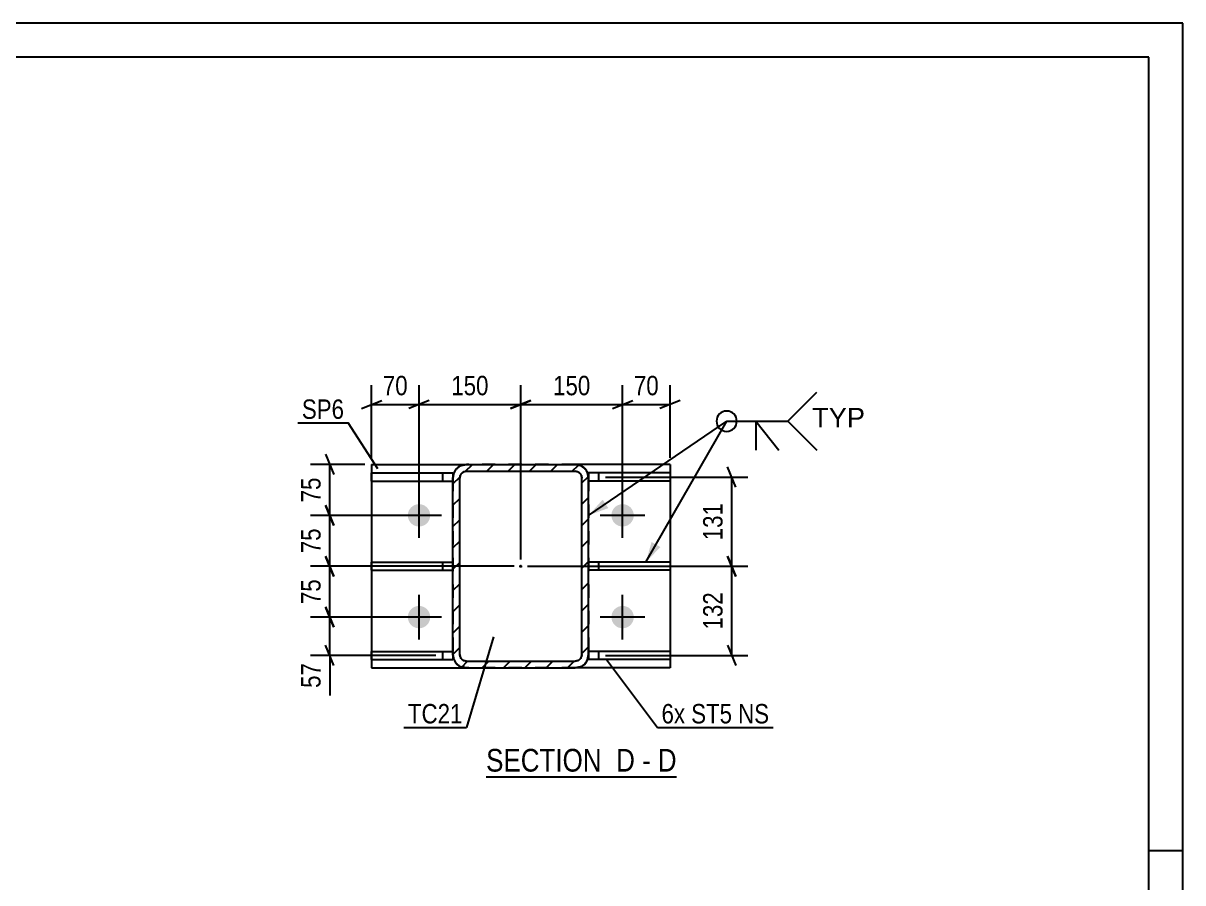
# Model space of a CAD drawing. Header units: millimetres. Extents: x -133 to 461, y -180 to 240.
# Drawn here: x 290.6 to 461.5, y 113.2 to 239.9 of the extents above; entities that cross this region are included whole.
import ezdxf

# ---------------------------------------------------------------- set-up
doc = ezdxf.new("R2010")
doc.units = ezdxf.units.MM
doc.linetypes.add('DXK_LINE_DOT2', pattern=[3.9198, 1.9599, -1.9599])
doc.linetypes.add('DXK_LINE_DOT3', pattern=[5.9187, 2.979, -0.9799, 0.9799, -0.9799])
doc.styles.add('Arial', font='ARIAL.TTF', dxfattribs={"height": 0.2})
doc.styles.add('Arial Narrow', font='ARIALN.TTF', dxfattribs={"height": 0.2})

# ---------------------------------------------------------------- blocks, each defined once
blk = doc.blocks.new('Unknown-284877717-1134')
at = {"color": 5, "linetype": 'Continuous'}
for p, q in [((461.46, 239.93), (-132.54, 239.93)), ((461.46, -180.07), (461.46, 239.93)), ((456.46, 234.93), (-127.54, 234.93)), ((456.46, -175.07), (456.46, 234.93)), ((461.46, 117.93), (456.46, 117.93))]:
    blk.add_line(p, q, dxfattribs=at)
blk = doc.blocks.new('Unknown-284877717-14 - 2312')
at = {"color": 6, "linetype": 'Continuous'}
blk.add_line((358.79, 128.86), (386.86, 128.86), dxfattribs=at)
at = {"color": 0, "linetype": 'Continuous'}
for points in [[(376.9, 129.61), (376.9, 133.11), (358.79, 133.11), (358.79, 129.61)], [(380.72, 129.61), (380.72, 133.11), (377.95, 133.11), (377.95, 129.61)], [(383.04, 129.61), (383.04, 133.11), (381.77, 133.11), (381.77, 129.61)], [(386.86, 129.61), (386.86, 133.11), (384.09, 133.11), (384.09, 129.61)]]:
    blk.add_wipeout(points, dxfattribs=at)
at = {"color": 7, "linetype": 'Continuous', "style": 'Arial Narrow'}
for s, p in [('SECTION ', (358.79, 129.61)), ('D', (377.95, 129.61)), ('D', (384.09, 129.61)), ('-', (381.77, 129.61))]:
    blk.add_text(s, height=3.34, dxfattribs=at).set_placement(p)
blk = doc.blocks.new('Part-284877717-2389 - 2312')
at = {"color": 2, "linetype": 'Continuous'}
for p, q in [((341.9, 159.28), (341.9, 160.48)), ((341.9, 160.48), (353.9, 160.48)), ((341.9, 159.28), (353.9, 159.28))]:
    blk.add_line(p, q, dxfattribs=at)
at = {"color": 7, "linetype": 'DXK_LINE_DOT2'}
for p, q in [((352.4, 159.28), (352.4, 160.48)), ((353.9, 160.48), (353.9, 159.28))]:
    blk.add_line(p, q, dxfattribs=at)
blk = doc.blocks.new('Part-284877717-2349 - 2312')
at = {"linetype": 'Continuous'}
h = blk.add_hatch(dxfattribs=at)
h.set_pattern_fill('', scale=0.7, style=0, pattern_type=0)
h.set_pattern_definition([(45, (353.9008, 146.8797), (-1.57154, 1.57154), [])])
h.paths.add_polyline_path([(353.9, 172.88), (353.9, 146.88), (354.05, 146.11), (354.49, 145.47), (355.14, 145.03), (355.9, 144.88), (371.9, 144.88), (372.67, 145.03), (373.31, 145.47), (373.75, 146.11), (373.9, 146.88), (373.9, 172.88), (373.75, 173.65), (373.31, 174.29), (372.67, 174.73), (371.9, 174.88), (355.9, 174.88), (355.14, 174.73), (354.49, 174.29), (354.05, 173.65)])
h.paths.add_polyline_path([(355.19, 173.59), (355.52, 173.8), (355.9, 173.88), (371.9, 173.88), (372.28, 173.8), (372.61, 173.59), (372.82, 173.26), (372.9, 172.88), (372.9, 146.88), (372.82, 146.5), (372.61, 146.17), (372.28, 145.96), (371.9, 145.88), (355.9, 145.88), (355.52, 145.96), (355.19, 146.17), (354.98, 146.5), (354.9, 146.88), (354.9, 172.88), (354.98, 173.26)])
blk.add_hatch(color=246, dxfattribs=at).paths.add_polyline_path([(363.9, 159.78, -1), (363.9, 159.98, -1)])
at = {"color": 7, "linetype": 'DXK_LINE_DOT2'}
for p, q in [((355.14, 174.73), (355.9, 174.88)), ((355.9, 174.88), (371.9, 174.88)), ((371.9, 174.88), (372.67, 174.73)), ((353.9, 172.88), (354.05, 173.65)), ((353.9, 172.88), (353.9, 146.88)), ((354.98, 173.26), (354.9, 172.88)), ((354.9, 146.88), (354.9, 172.88)), ((355.9, 173.88), (355.52, 173.8)), ((355.9, 173.88), (371.9, 173.88)), ((372.28, 173.8), (371.9, 173.88)), ((372.9, 172.88), (372.82, 173.26)), ((372.9, 146.88), (372.9, 172.88)), ((373.75, 173.65), (373.9, 172.88)), ((373.9, 172.88), (373.9, 146.88)), ((354.05, 146.11), (353.9, 146.88)), ((354.9, 146.88), (354.98, 146.5)), ((355.52, 145.96), (355.9, 145.88)), ((355.9, 145.88), (371.9, 145.88)), ((371.9, 145.88), (372.28, 145.96)), ((372.82, 146.5), (372.9, 146.88)), ((373.9, 146.88), (373.75, 146.11)), ((355.9, 144.88), (355.14, 145.03)), ((355.9, 144.88), (371.9, 144.88)), ((372.67, 145.03), (371.9, 144.88))]:
    blk.add_line(p, q, dxfattribs=at)
at = {"color": 2, "linetype": 'Continuous'}
for p, q in [((355.9, 174.88), (355.14, 174.73)), ((355.9, 174.88), (371.9, 174.88)), ((372.67, 174.73), (371.9, 174.88)), ((354.05, 173.65), (353.9, 172.88)), ((353.9, 146.88), (353.9, 172.88)), ((354.9, 172.88), (354.98, 173.26)), ((354.9, 146.88), (354.9, 172.88)), ((355.52, 173.8), (355.9, 173.88)), ((355.9, 173.88), (371.9, 173.88)), ((371.9, 173.88), (372.28, 173.8)), ((372.82, 173.26), (372.9, 172.88)), ((372.9, 146.88), (372.9, 172.88)), ((373.9, 172.88), (373.75, 173.65)), ((373.9, 146.88), (373.9, 172.88)), ((353.9, 146.88), (354.05, 146.11)), ((354.98, 146.5), (354.9, 146.88)), ((355.9, 145.88), (355.52, 145.96)), ((355.9, 145.88), (371.9, 145.88)), ((372.28, 145.96), (371.9, 145.88)), ((372.9, 146.88), (372.82, 146.5)), ((373.75, 146.11), (373.9, 146.88)), ((355.14, 145.03), (355.9, 144.88)), ((355.9, 144.88), (371.9, 144.88)), ((371.9, 144.88), (372.67, 145.03))]:
    blk.add_line(p, q, dxfattribs=at)
at = {"color": 7, "linetype": 'DXK_LINE_DOT3'}
blk.add_line((363.9, 159.88), (363.9, 159.88), dxfattribs=at)
at = {"color": 246, "linetype": 'DXK_LINE_DOT2'}
blk.add_line((363.9, 159.88), (363.9, 159.88), dxfattribs=at)
at = {"color": 246, "linetype": 'Continuous'}
blk.add_circle((363.9, 159.88), 0.1, dxfattribs=at)
at = {"color": 7, "linetype": 'DXK_LINE_DOT2'}
for centre, radius, start, end in [((355.9, 172.88), 2, 112.5, 157.5), ((371.9, 172.88), 2, 22.5, 67.5), ((355.9, 172.88), 1, 112.5, 157.5), ((371.9, 172.88), 1, 22.5, 67.5), ((355.9, 146.88), 2, 202.5, 247.5), ((355.9, 146.88), 1, 202.5, 247.5), ((371.9, 146.88), 1, 292.5, 337.5), ((371.9, 146.88), 2, 292.5, 337.5)]:
    blk.add_arc(centre, radius, start, end, dxfattribs=at)
at = {"color": 2, "linetype": 'Continuous'}
for centre, radius, start, end in [((355.9, 172.88), 2, 112.5, 157.5), ((371.9, 172.88), 2, 22.5, 67.5), ((355.9, 172.88), 1, 112.5, 157.5), ((371.9, 172.88), 1, 22.5, 67.5), ((355.9, 146.88), 2, 202.5, 247.5), ((355.9, 146.88), 1, 202.5, 247.5), ((371.9, 146.88), 1, 292.5, 337.5), ((371.9, 146.88), 2, 292.5, 337.5)]:
    blk.add_arc(centre, radius, start, end, dxfattribs=at)
blk = doc.blocks.new('Part-284877717-2409 - 2312')
at = {"color": 2, "linetype": 'Continuous'}
for p, q in [((385.9, 173.63), (373.9, 173.63)), ((373.9, 173.63), (373.9, 172.87)), ((385.9, 173.63), (385.9, 172.43)), ((385.9, 172.43), (373.9, 172.43))]:
    blk.add_line(p, q, dxfattribs=at)
at = {"color": 7, "linetype": 'DXK_LINE_DOT2'}
for p, q in [((373.9, 172.43), (373.9, 172.87)), ((375.4, 172.43), (375.4, 173.63))]:
    blk.add_line(p, q, dxfattribs=at)
blk = doc.blocks.new('Part-284877717-2394 - 2312')
at = {"color": 2, "linetype": 'Continuous'}
for p, q in [((341.9, 172.43), (341.9, 173.63)), ((341.9, 173.63), (353.9, 173.63)), ((353.9, 173.63), (353.9, 172.88)), ((341.9, 172.43), (353.9, 172.43))]:
    blk.add_line(p, q, dxfattribs=at)
at = {"color": 7, "linetype": 'DXK_LINE_DOT2'}
for p, q in [((352.4, 172.43), (352.4, 173.63)), ((353.9, 172.88), (353.9, 172.43))]:
    blk.add_line(p, q, dxfattribs=at)
blk = doc.blocks.new('Part-284877717-2366 - 2312')
at = {"color": 2, "linetype": 'Continuous'}
for p, q in [((341.9, 174.88), (341.9, 144.88)), ((341.9, 174.88), (355.9, 174.88)), ((385.9, 174.88), (371.9, 174.88)), ((385.9, 174.88), (385.9, 144.88)), ((341.9, 144.88), (355.9, 144.88)), ((385.9, 144.88), (371.9, 144.88))]:
    blk.add_line(p, q, dxfattribs=at)
at = {"color": 7, "linetype": 'DXK_LINE_DOT2'}
for p, q in [((371.9, 174.88), (355.9, 174.88)), ((371.9, 144.88), (355.9, 144.88))]:
    blk.add_line(p, q, dxfattribs=at)
blk = doc.blocks.new('Part-284877717-2399 - 2312')
at = {"color": 2, "linetype": 'Continuous'}
for p, q in [((341.9, 146.13), (341.9, 147.33)), ((341.9, 147.33), (353.9, 147.33)), ((341.9, 146.13), (353.9, 146.13)), ((353.9, 146.87), (353.9, 146.13))]:
    blk.add_line(p, q, dxfattribs=at)
at = {"color": 7, "linetype": 'DXK_LINE_DOT2'}
for p, q in [((352.4, 146.13), (352.4, 147.33)), ((353.9, 147.33), (353.9, 146.87))]:
    blk.add_line(p, q, dxfattribs=at)
blk = doc.blocks.new('Part-284877717-2404 - 2312')
at = {"color": 2, "linetype": 'Continuous'}
for p, q in [((385.9, 160.48), (373.9, 160.48)), ((385.9, 159.28), (373.9, 159.28)), ((385.9, 160.48), (385.9, 159.28))]:
    blk.add_line(p, q, dxfattribs=at)
at = {"color": 7, "linetype": 'DXK_LINE_DOT2'}
for p, q in [((373.9, 160.48), (373.9, 159.28)), ((375.4, 159.28), (375.4, 160.48))]:
    blk.add_line(p, q, dxfattribs=at)
blk = doc.blocks.new('Part-284877717-2414 - 2312')
at = {"color": 2, "linetype": 'Continuous'}
for p, q in [((385.9, 147.33), (373.9, 147.33)), ((385.9, 147.33), (385.9, 146.13)), ((373.9, 146.88), (373.9, 146.13)), ((385.9, 146.13), (373.9, 146.13))]:
    blk.add_line(p, q, dxfattribs=at)
at = {"color": 7, "linetype": 'DXK_LINE_DOT2'}
for p, q in [((373.9, 147.33), (373.9, 146.88)), ((375.4, 146.13), (375.4, 147.33))]:
    blk.add_line(p, q, dxfattribs=at)
blk = doc.blocks.new('Bolt-284877717-2445 - 2312')
at = {"linetype": 'Continuous'}
for points in [[(347.25, 167.38, -1), (350.55, 167.38, -1)], [(377.25, 167.38, -1), (380.55, 167.38, -1)], [(347.25, 152.38, -1), (350.55, 152.38, -1)], [(377.25, 152.38, -1), (380.55, 152.38, -1)]]:
    blk.add_hatch(color=1, dxfattribs=at).paths.add_polyline_path(points)
at = {"color": 1, "linetype": 'Continuous'}
for p, q in [((348.9, 164.08), (348.9, 170.68)), ((378.9, 164.08), (378.9, 170.68)), ((352.2, 167.38), (345.6, 167.38)), ((382.2, 167.38), (375.6, 167.38)), ((348.9, 149.08), (348.9, 155.68)), ((378.9, 149.08), (378.9, 155.68)), ((352.2, 152.38), (345.6, 152.38)), ((382.2, 152.38), (375.6, 152.38))]:
    blk.add_line(p, q, dxfattribs=at)
blk = doc.blocks.new('StraightDimension-284877717-2473 - 2312')
at = {"color": 7, "linetype": 'Continuous'}
for p, q in [((378.9, 168.38), (378.9, 186.58)), ((385.9, 175.88), (385.9, 186.58)), ((377.4, 183.13), (380.4, 184.33)), ((378.9, 183.73), (385.9, 183.73)), ((387.4, 184.33), (384.4, 183.13))]:
    blk.add_line(p, q, dxfattribs=at)
at = {"color": 0}
blk.add_wipeout([(384.83, 184.48), (384.83, 188.68), (379.97, 188.68), (379.97, 184.48)], dxfattribs=at)
at = {"color": 3, "style": 'Arial Narrow'}
blk.add_text('70', height=2.863, dxfattribs=at).set_placement((380.57, 185.08))
blk = doc.blocks.new('StraightDimension-284877717-2494 - 2312')
at = {"color": 7, "linetype": 'Continuous'}
for p, q in [((335.14, 153.88), (336.34, 150.88)), ((347.9, 152.38), (332.89, 152.38)), ((335.74, 146.73), (335.74, 152.38)), ((336.34, 145.23), (335.14, 148.23)), ((351.4, 146.73), (332.89, 146.73))]:
    blk.add_line(p, q, dxfattribs=at)
at = {"color": 0}
blk.add_wipeout([(334.99, 146.2), (330.79, 146.2), (330.79, 141.35), (334.99, 141.35)], dxfattribs=at)
at = {"color": 7, "linetype": 'Continuous'}
blk.add_line((335.74, 146.73), (335.74, 140.82), dxfattribs=at)
blk.add_line((335.74, 146.73), (335.74, 140.82), dxfattribs=at)
at = {"color": 3, "style": 'Arial Narrow'}
blk.add_text('57', height=2.863, rotation=90.0002, dxfattribs=at).set_placement((334.39, 141.95))
blk = doc.blocks.new('StraightDimension-284877717-2451 - 2312')
at = {"color": 7, "linetype": 'Continuous'}
for p, q in [((348.9, 168.38), (348.9, 186.58)), ((363.9, 160.88), (363.9, 186.58)), ((350.4, 184.33), (347.4, 183.13)), ((348.9, 183.73), (363.9, 183.73)), ((362.4, 183.13), (365.4, 184.33))]:
    blk.add_line(p, q, dxfattribs=at)
at = {"color": 0}
blk.add_wipeout([(359.74, 184.48), (359.74, 188.68), (353.06, 188.68), (353.06, 184.48)], dxfattribs=at)
at = {"color": 3, "style": 'Arial Narrow'}
blk.add_text('150', height=2.863, dxfattribs=at).set_placement((353.66, 185.08))
blk = doc.blocks.new('StraightDimension-284877717-2462 - 2312')
at = {"color": 7, "linetype": 'Continuous'}
for p, q in [((363.9, 160.88), (363.9, 186.58)), ((378.9, 168.38), (378.9, 186.58)), ((365.4, 184.33), (362.4, 183.13)), ((363.9, 183.73), (378.9, 183.73)), ((377.4, 183.13), (380.4, 184.33))]:
    blk.add_line(p, q, dxfattribs=at)
at = {"color": 0}
blk.add_wipeout([(374.74, 184.48), (374.74, 188.68), (368.06, 188.68), (368.06, 184.48)], dxfattribs=at)
at = {"color": 3, "style": 'Arial Narrow'}
blk.add_text('150', height=2.863, dxfattribs=at).set_placement((368.66, 185.08))
blk = doc.blocks.new('StraightDimension-284877717-2483 - 2312')
at = {"color": 7, "linetype": 'Continuous'}
for p, q in [((341.9, 175.88), (341.9, 186.58)), ((348.9, 168.38), (348.9, 186.58)), ((340.4, 183.13), (343.4, 184.33)), ((341.9, 183.73), (348.9, 183.73)), ((350.4, 184.33), (347.4, 183.13))]:
    blk.add_line(p, q, dxfattribs=at)
at = {"color": 0}
blk.add_wipeout([(347.83, 184.48), (347.83, 188.68), (342.97, 188.68), (342.97, 184.48)], dxfattribs=at)
at = {"color": 3, "style": 'Arial Narrow'}
blk.add_text('70', height=2.863, dxfattribs=at).set_placement((343.57, 185.08))
blk = doc.blocks.new('StraightDimension-284877717-2501 - 2312')
at = {"color": 7, "linetype": 'Continuous'}
for p, q in [((335.14, 161.38), (336.34, 158.38)), ((362.9, 159.88), (332.89, 159.88)), ((335.74, 152.38), (335.74, 159.88)), ((336.34, 150.88), (335.14, 153.88)), ((347.9, 152.38), (332.89, 152.38))]:
    blk.add_line(p, q, dxfattribs=at)
at = {"color": 0}
blk.add_wipeout([(334.99, 158.56), (330.79, 158.56), (330.79, 153.7), (334.99, 153.7)], dxfattribs=at)
at = {"color": 3, "style": 'Arial Narrow'}
blk.add_text('75', height=2.863, rotation=90.0002, dxfattribs=at).set_placement((334.39, 154.3))
blk = doc.blocks.new('StraightDimension-284877717-2510 - 2312')
at = {"color": 7, "linetype": 'Continuous'}
for p, q in [((335.14, 168.88), (336.34, 165.88)), ((347.9, 167.38), (332.89, 167.38)), ((335.74, 159.88), (335.74, 167.38)), ((336.34, 158.38), (335.14, 161.38)), ((362.9, 159.88), (332.89, 159.88))]:
    blk.add_line(p, q, dxfattribs=at)
at = {"color": 0}
blk.add_wipeout([(334.99, 166.06), (330.79, 166.06), (330.79, 161.2), (334.99, 161.2)], dxfattribs=at)
at = {"color": 3, "style": 'Arial Narrow'}
blk.add_text('75', height=2.863, rotation=90.0002, dxfattribs=at).set_placement((334.39, 161.8))
blk = doc.blocks.new('StraightDimension-284877717-2519 - 2312')
at = {"color": 7, "linetype": 'Continuous'}
for p, q in [((335.14, 176.38), (336.34, 173.38)), ((340.9, 174.88), (332.89, 174.88)), ((335.74, 167.38), (335.74, 174.88)), ((336.34, 165.88), (335.14, 168.88)), ((347.9, 167.38), (332.89, 167.38))]:
    blk.add_line(p, q, dxfattribs=at)
at = {"color": 0}
blk.add_wipeout([(334.99, 173.56), (330.79, 173.56), (330.79, 168.7), (334.99, 168.7)], dxfattribs=at)
at = {"color": 3, "style": 'Arial Narrow'}
blk.add_text('75', height=2.863, rotation=90.0002, dxfattribs=at).set_placement((334.39, 169.3))
blk = doc.blocks.new('StraightDimension-284877717-2528 - 2312')
at = {"color": 7, "linetype": 'Continuous'}
for p, q in [((395.58, 171.53), (394.38, 174.53)), ((376.4, 173.03), (397.38, 173.03)), ((394.98, 159.88), (394.98, 173.03)), ((394.38, 161.38), (395.58, 158.38)), ((364.9, 159.88), (397.38, 159.88))]:
    blk.add_line(p, q, dxfattribs=at)
at = {"color": 0}
blk.add_wipeout([(394.23, 169.8), (390.03, 169.8), (390.03, 163.11), (394.23, 163.11)], dxfattribs=at)
at = {"color": 3, "style": 'Arial Narrow'}
blk.add_text('131', height=2.863, rotation=90.0002, dxfattribs=at).set_placement((393.63, 163.71))
blk = doc.blocks.new('StraightDimension-284877717-2535 - 2312')
at = {"color": 7, "linetype": 'Continuous'}
for p, q in [((395.58, 158.38), (394.38, 161.38)), ((364.9, 159.88), (397.38, 159.88)), ((394.98, 146.73), (394.98, 159.88)), ((394.38, 148.23), (395.58, 145.23)), ((376.4, 146.73), (397.38, 146.73))]:
    blk.add_line(p, q, dxfattribs=at)
at = {"color": 0}
blk.add_wipeout([(394.23, 156.65), (390.03, 156.65), (390.03, 149.96), (394.23, 149.96)], dxfattribs=at)
at = {"color": 3, "style": 'Arial Narrow'}
blk.add_text('132', height=2.863, rotation=90.0002, dxfattribs=at).set_placement((393.63, 150.56))
blk = doc.blocks.new('Mark-284877717-2345 - 2312')
at = {"color": 0}
blk.add_wipeout([(355.31, 136.71), (355.31, 139.71), (347.27, 139.71), (347.27, 136.71)], dxfattribs=at)
blk.add_wipeout([(355.31, 136.71), (355.31, 139.71), (347.27, 139.71), (347.27, 136.71)], dxfattribs=at)
at = {"color": 30, "linetype": 'Continuous'}
for p in [(359.86, 149.48), (346.67, 136.11)]:
    blk.add_line(p, (355.91, 136.11), dxfattribs=at)
at = {"color": 3, "style": 'Arial Narrow'}
blk.add_text('TC21', height=2.863, dxfattribs=at).set_placement((347.27, 136.71))
blk = doc.blocks.new('Mark-284877717-2362 - 2312')
at = {"color": 0}
blk.add_wipeout([(337.85, 181.6), (337.85, 184.6), (331.64, 184.6), (331.64, 181.6)], dxfattribs=at)
blk.add_wipeout([(337.85, 181.6), (337.85, 184.6), (331.64, 184.6), (331.64, 181.6)], dxfattribs=at)
at = {"color": 30, "linetype": 'Continuous'}
for p in [(331.04, 181), (342.83, 174.23)]:
    blk.add_line(p, (338.45, 181), dxfattribs=at)
at = {"color": 3, "style": 'Arial Narrow'}
blk.add_text('SP6', height=2.863, dxfattribs=at).set_placement((331.64, 181.6))
blk = doc.blocks.new('WeldMark-284877717-2542 - 2312')
at = {"linetype": 'Continuous'}
for points in [[(376.8, 168.45), (373.9, 167.38), (375.96, 169.69)], [(384.47, 162.71), (382.33, 160.48), (383.17, 163.45)]]:
    blk.add_hatch(color=30, dxfattribs=at).paths.add_polyline_path(points)
at = {"color": 30, "linetype": 'Continuous'}
for p, q in [((373.9, 167.38), (394.24, 181.26)), ((382.33, 160.48), (394.24, 181.26)), ((394.24, 181.26), (403.24, 181.26))]:
    blk.add_line(p, q, dxfattribs=at)
at = {"color": 3, "linetype": 'Continuous'}
for q in [(401.95, 176.97), (398.52, 176.97)]:
    blk.add_line((398.52, 181.26), q, dxfattribs=at)
for start, end in [(90, 270), (270, 90)]:
    blk.add_arc((394.24, 181.26), 1.5, start, end, dxfattribs=at)
at = {"color": 0, "linetype": 'Continuous'}
blk.add_wipeout([(414.61, 180.36), (414.61, 183.36), (406.84, 183.36), (406.84, 180.36)], dxfattribs=at)
blk.add_wipeout([(414.61, 180.36), (414.61, 183.36), (406.84, 183.36), (406.84, 180.36)], dxfattribs=at)
at = {"color": 3, "linetype": 'Continuous'}
for q in [(407.52, 185.55), (407.52, 176.97)]:
    blk.add_line((403.24, 181.26), q, dxfattribs=at)
at = {"color": 3, "linetype": 'Continuous', "style": 'Arial'}
blk.add_text('TYP', height=2.865, dxfattribs=at).set_placement((406.84, 180.36))
blk = doc.blocks.new('MarkSet-284877717-2600 - 2312')
at = {"color": 0}
for points in [[(388.11, 136.71), (388.11, 139.71), (384.64, 139.71), (384.64, 136.71)], [(395.03, 136.71), (395.03, 139.71), (389.01, 139.71), (389.01, 136.71)], [(400.5, 136.71), (400.5, 139.71), (395.93, 139.71), (395.93, 136.71)]]:
    blk.add_wipeout(points, dxfattribs=at)
for points in [[(388.11, 136.71), (388.11, 139.71), (384.64, 139.71), (384.64, 136.71)], [(395.03, 136.71), (395.03, 139.71), (389.01, 139.71), (389.01, 136.71)], [(400.5, 136.71), (400.5, 139.71), (395.93, 139.71), (395.93, 136.71)]]:
    blk.add_wipeout(points, dxfattribs=at)
at = {"color": 30, "linetype": 'Continuous'}
for p, q in [((376.51, 146.13), (384.04, 136.11)), ((384.04, 136.11), (401.1, 136.11))]:
    blk.add_line(p, q, dxfattribs=at)
at = {"color": 3, "style": 'Arial Narrow'}
for s, p in [('6x', (384.64, 136.71)), ('ST5', (389.01, 136.71)), ('NS', (395.93, 136.71))]:
    blk.add_text(s, height=2.863, dxfattribs=at).set_placement(p)

msp = doc.modelspace()

# ---------------------------------------------------------------- block references
for name in ['Unknown-284877717-1134', 'Part-284877717-2366 - 2312', 'Part-284877717-2349 - 2312', 'Part-284877717-2394 - 2312', 'Part-284877717-2409 - 2312', 'Bolt-284877717-2445 - 2312', 'Part-284877717-2389 - 2312', 'Part-284877717-2404 - 2312', 'Part-284877717-2399 - 2312', 'Part-284877717-2414 - 2312']:
    msp.add_blockref(name, (0, 0))

# ---------------------------------------------------------------- next in the draw order: block references
for name in ['StraightDimension-284877717-2451 - 2312', 'StraightDimension-284877717-2473 - 2312', 'StraightDimension-284877717-2494 - 2312', 'Unknown-284877717-14 - 2312']:
    msp.add_blockref(name, (0, 0))

# ---------------------------------------------------------------- next in the draw order: block references
for name in ['StraightDimension-284877717-2483 - 2312', 'StraightDimension-284877717-2462 - 2312', 'Mark-284877717-2345 - 2312']:
    msp.add_blockref(name, (0, 0))

# ---------------------------------------------------------------- next in the draw order: block references
for name in ['StraightDimension-284877717-2528 - 2312', 'StraightDimension-284877717-2501 - 2312']:
    msp.add_blockref(name, (0, 0))

# ---------------------------------------------------------------- next in the draw order: block references
for name in ['StraightDimension-284877717-2510 - 2312', 'StraightDimension-284877717-2535 - 2312']:
    msp.add_blockref(name, (0, 0))

# ---------------------------------------------------------------- next in the draw order: block references
for name in ['WeldMark-284877717-2542 - 2312', 'StraightDimension-284877717-2519 - 2312', 'MarkSet-284877717-2600 - 2312']:
    msp.add_blockref(name, (0, 0))

# ---------------------------------------------------------------- next in the draw order: block references
msp.add_blockref('Mark-284877717-2362 - 2312', (0, 0))

doc.saveas('drawing.dxf')
